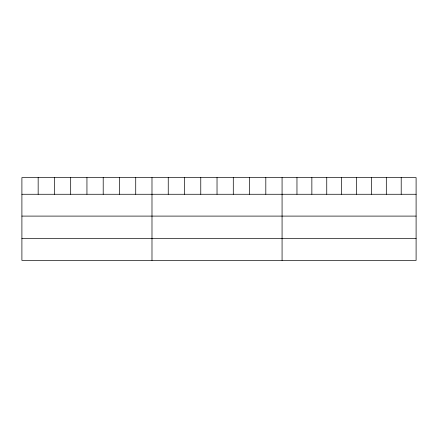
<?xml version="1.0" encoding="UTF-8"?>
<svg xmlns="http://www.w3.org/2000/svg" width="438" height="438" viewBox="0 0 438 438"><rect width="100%" height="100%" fill="white"/><g stroke="black" fill="none" stroke-linecap="round" stroke-linejoin="round"><path stroke-width="0.66" d="M416.1 194.269L416.1 260.407L21.9 260.407L21.9 177.593L416.1 177.593L416.1 194.269L21.9 194.269M21.9 216.098L416.1 216.098M21.9 238.584L416.1 238.584M401.208 177.593L401.208 194.269M386.316 177.593L386.316 194.269M371.424 177.593L371.424 194.269M356.532 177.593L356.532 194.269M341.64 177.593L341.64 194.269M326.748 177.593L326.748 194.269M311.856 177.593L311.856 194.269M296.964 177.593L296.964 194.269M282.072 177.593L282.072 260.407M265.811 177.593L265.811 194.269M249.55 177.593L249.55 194.269M233.29 177.593L233.29 194.269M217.029 177.593L217.029 194.269M200.768 177.593L200.768 194.269M184.507 177.593L184.507 194.269M168.247 177.593L168.247 194.269M151.986 177.593L151.986 260.407M135.725 177.593L135.725 194.269M119.464 177.593L119.464 194.269M103.204 177.593L103.204 194.269M86.943 177.593L86.943 194.269M70.682 177.593L70.682 194.269M54.422 177.593L54.422 194.269M38.161 177.593L38.161 194.269"/></g></svg>
